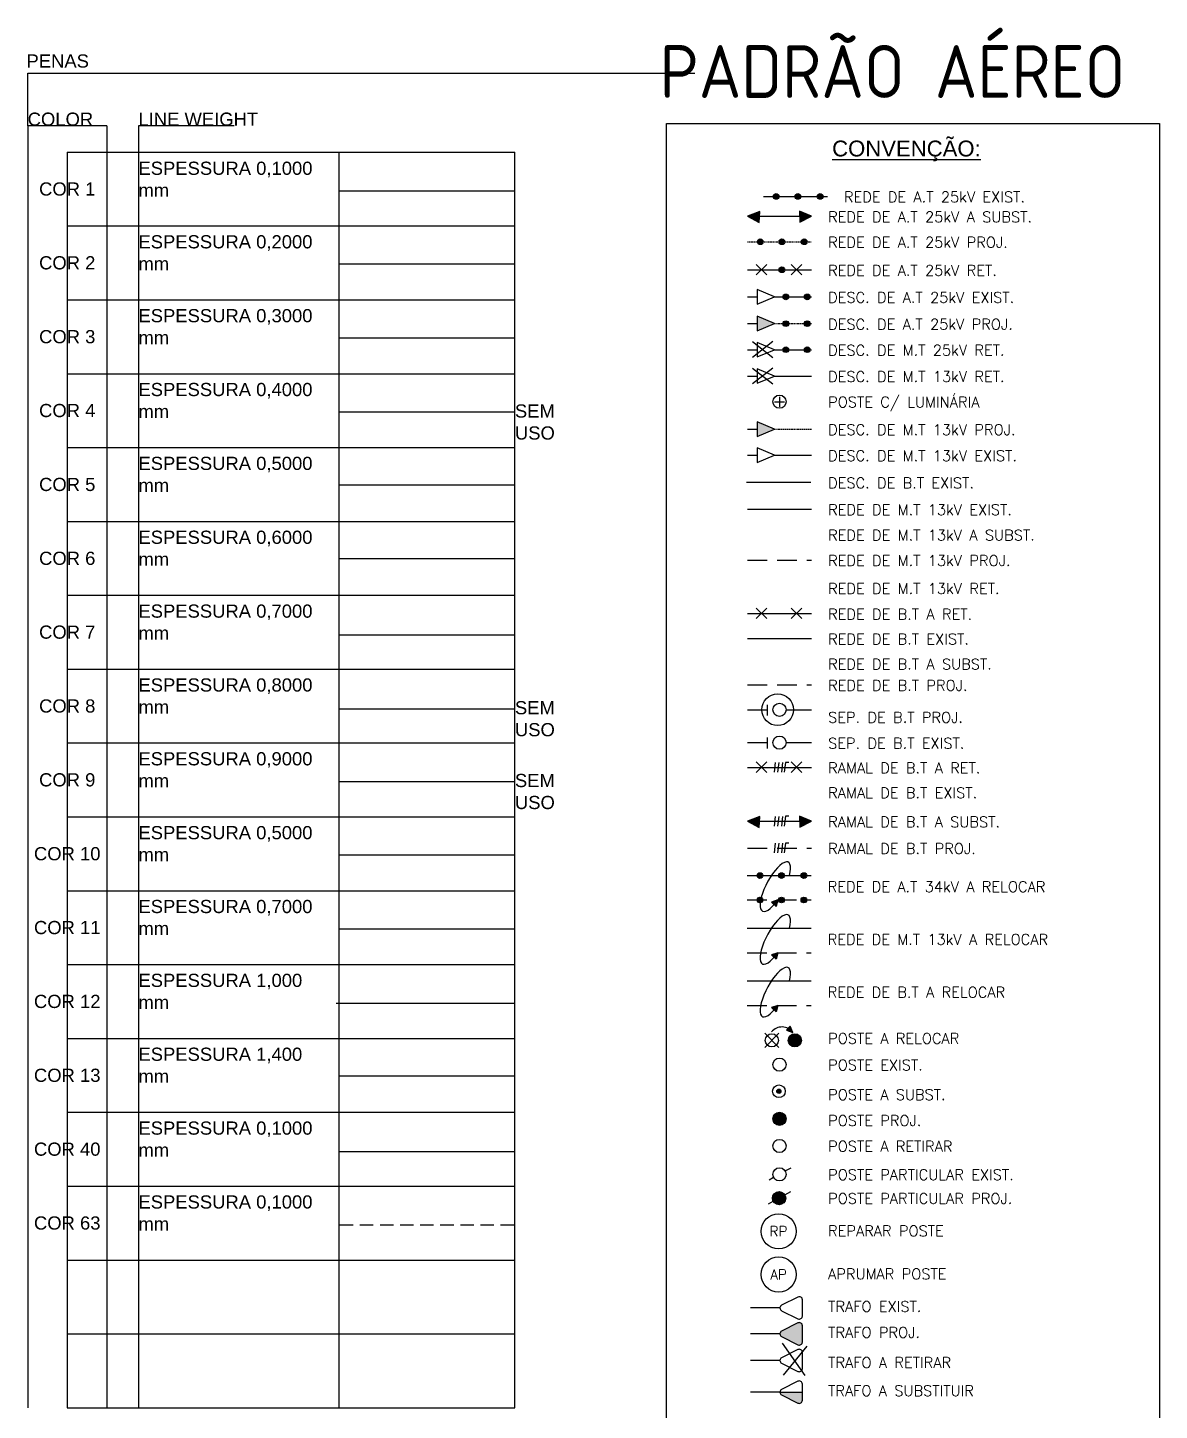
# Model space of a CAD drawing. Header units: millimetres. Extents: x 914 to 1954, y 1483 to 3495.
# Drawn here: x 1547.5 to 1762.1, y 1728.5 to 1990.6 of the extents above; entities that cross this region are included whole.
import ezdxf
from ezdxf.enums import TextEntityAlignment as Align

# ---------------------------------------------------------------- set-up
doc = ezdxf.new("R2010")
doc.units = ezdxf.units.MM
doc.linetypes.add('DASHED2', pattern=[0.375, 0.25, -0.125])
doc.linetypes.add('DASHEDX2', pattern=[38.1, 25.4, -12.7])
for name, color, linetype in [('APRUMAR_POSTE', 2, 'Continuous'), ('BT EXISTENTE', 6, 'Continuous'), ('CARIMBO', 5, 'Continuous'), ('chapa_separação_bt_aerea_existente', 201, 'Continuous'), ('chapa_separação_bt_aerea_projetada', 201, 'Continuous'), ('descida_at_34kv_exist', 2, 'Continuous'), ('descida_at_34kv_proj', 2, 'Continuous'), ('descida_at_34kv_ret', 2, 'Continuous'), ('descida_bt_existente', 7, 'Continuous'), ('descida_mt_13kv_exst', 2, 'Continuous'), ('descida_mt_13kv_proj', 2, 'Continuous'), ('descida_mt_13kv_ret', 2, 'Continuous'), ('EQUIP EXISTENTE', 3, 'Continuous'), ('EQUIP PROJETADO', 3, 'DASHEDX2'), ('HACHURA', 1, 'Continuous'), ('LOTE', 5, 'Continuous'), ('MARGEM A0', 5, 'Continuous'), ('MARGEM A1', 5, 'Continuous'), ('MARGEM A2', 5, 'Continuous'), ('MARGEM A4-A3', 5, 'Continuous'), ('POSTE A SUBSTITUIR', 2, 'Continuous'), ('poste_com_luminária', 2, 'Continuous'), ('poste_light_existente', 2, 'Continuous'), ('poste_light_projetado', 2, 'Continuous'), ('poste_light_relocar', 2, 'Continuous'), ('poste_light_retirar', 2, 'Continuous'), ('poste_particular_existente', 1, 'Continuous'), ('poste_particular_projetado', 1, 'Continuous'), ('ramal_bt_aereo_projetado', 3, 'Continuous'), ('ramal_bt_aereo_retirar', 3, 'Continuous'), ('ramal_bt_aereo_substituir', 3, 'Continuous'), ('rede_ m.t_ 13kv_aérea á substituir', 2, 'Continuous'), ('rede_at_34kv_aerea_existente', 2, 'Continuous'), ('rede_at_34kv_aerea_projetada', 2, 'Continuous'), ('rede_at_34kv_aerea_relocar', 2, 'Continuous'), ('rede_at_34kv_aerea_retirar', 2, 'Continuous'), ('rede_at_34kv_aerea_substituir', 2, 'Continuous'), ('rede_bt_aerea_existente', 201, 'Continuous'), ('rede_bt_aerea_projetada', 201, 'Continuous'), ('rede_bt_aerea_relocar', 201, 'Continuous'), ('rede_bt_aerea_retirar', 201, 'Continuous'), ('rede_bt_aerea_susbtituir', 201, 'Continuous'), ('rede_mt_aerea_13kv_exisnete', 2, 'Continuous'), ('rede_mt_aerea_13kv_projetada', 2, 'Continuous'), ('rede_mt_aereo_13kv_relocar', 2, 'Continuous'), ('rede_mt_subt._existente', 2, 'Continuous'), ('REPARAR_ POSTE', 2, 'Continuous'), ('TABELA', 7, 'Continuous'), ('TEXTOS_VARIAVEIS', 2, 'Continuous'), ('TOPOGRAFIA', 2, 'Continuous'), ('transformador_light_aereo_existente', 3, 'Continuous'), ('transformador_light_aereo_projetado', 3, 'Continuous'), ('transformador_light_aereo_retirar', 3, 'Continuous'), ('transformador_light_aereo_substituir', 3, 'Continuous'), ('TXT EQUIPAMENTO', 3, 'Continuous'), ('TXT TOPOGRAFIA', 2, 'Continuous'), ('VIEWPORT', 7, 'Continuous')]:
    doc.layers.add(name, color=color, linetype=linetype)
doc.styles.add('ROMANS', font='romans.shx', dxfattribs={"height": 0.45})
doc.styles.get("Standard").update_dxf_attribs({"font": 'arial.ttf'})
doc.styles.add('STANDART', font='isocp2.shx', dxfattribs={"height": 0.625})
doc.linetypes.add('TRACKS', pattern='A,0.15,[130,ltypeshp.shx,S=0.25,R=0,X=0,Y=0],0.15', length=0.3)

# ---------------------------------------------------------------- blocks, each defined once
blk = doc.blocks.new('POSTE LIGHT EXISTENTE')
at = {"layer": 'poste_light_existente'}
blk.add_circle((0, 0), 1.25, dxfattribs=at)
blk = doc.blocks.new('SETA_SUBST')
at = {"layer": 'rede_at_34kv_aerea_substituir', "linetype": 'Continuous'}
blk.add_hatch(color=256, dxfattribs=at).paths.add_polyline_path([(2.31, 0.9), (0, 0), (2.19, -1.16)])
for p, q in [((2.31, 0.9), (0, 0)), ((2.19, -1.16), (2.31, 0.9))]:
    blk.add_line(p, q, dxfattribs=at)
blk = doc.blocks.new('XX')
at = {"layer": 'rede_at_34kv_aerea_retirar'}
for p, q in [((-0.99, 0.99), (0.99, -0.99)), ((-0.99, -0.99), (0.99, 0.99))]:
    blk.add_line(p, q, dxfattribs=at)
blk = doc.blocks.new('RELOC')
at = {"layer": 'rede_at_34kv_aerea_relocar'}
blk.add_hatch(color=3, dxfattribs=at).paths.add_polyline_path([(-3.42, -5.03), (-2.49, -5.87), (-2.23, -4.64)])
at = {"layer": 'rede_at_34kv_aerea_relocar', "color": 3}
for p, q in [((-2.49, -5.87), (-3.42, -5.03)), ((-2.23, -4.64), (-2.49, -5.87))]:
    blk.add_line(p, q, dxfattribs=at)
blk.add_ellipse((-2.68, -2.11), major_axis=(2.46, 4.64), ratio=0.325813, start_param=5.349584, end_param=10.599515, dxfattribs=at)
blk = doc.blocks.new('RELOC_POSTE')
at = {"layer": 'poste_light_relocar', "linetype": 'Continuous'}
blk.add_hatch(color=256, dxfattribs=at).paths.add_polyline_path([(4.01, -0.12), (3.53, 1.07), (2.8, 0.3)])
at = {"layer": 'poste_light_relocar'}
blk.add_hatch(color=256, dxfattribs=at).paths.add_polyline_path([(3.53, 1.07), (2.8, 0.3), (4.01, -0.12)])
for p, q in [((3.53, 1.07), (2.8, 0.3)), ((2.8, 0.3), (4.01, -0.12)), ((4.01, -0.12), (3.53, 1.07))]:
    blk.add_line(p, q, dxfattribs=at)
blk.add_arc((1.96, -1.6), 2.53, 35.9967, 140.7085, dxfattribs=at)

msp = doc.modelspace()

# ---------------------------------------------------------------- hatches: boundary and pattern name
at = {"layer": 'descida_at_34kv_exist', "linetype": 'Continuous'}
for points in [[(1691.77, 1939.58, 1), (1690.7, 1939.58, 1)], [(1695.84, 1939.58, 1), (1694.76, 1939.58, 1)]]:
    msp.add_hatch(color=5, dxfattribs=at).paths.add_polyline_path(points)
at = {"layer": 'descida_at_34kv_proj', "linetype": 'Continuous'}
for color, points in [(256, [(1685.8, 1933.14), (1689.09, 1934.51), (1685.8, 1935.9)]), (5, [(1691.77, 1934.51, 1), (1690.7, 1934.51, 1)]), (5, [(1695.84, 1934.51, 1), (1694.76, 1934.51, 1)])]:
    msp.add_hatch(color=color, dxfattribs=at).paths.add_polyline_path(points)
at = {"layer": 'descida_at_34kv_ret', "linetype": 'Continuous'}
for points in [[(1691.77, 1929.58, 1), (1690.7, 1929.58, 1)], [(1695.84, 1929.58, 1), (1694.76, 1929.58, 1)]]:
    msp.add_hatch(color=5, dxfattribs=at).paths.add_polyline_path(points)
at = {"layer": 'descida_mt_13kv_proj', "linetype": 'Continuous'}
msp.add_hatch(color=256, dxfattribs=at).paths.add_polyline_path([(1685.8, 1913.14), (1689.09, 1914.51), (1685.8, 1915.9)])
at = {"layer": 'POSTE A SUBSTITUIR', "ltscale": 0.1}
h = msp.add_hatch(color=256, dxfattribs=at)
h.dxf.hatch_style = 1
h.paths.add_polyline_path([(1690.32, 1789.02, -1), (1689.52, 1789.02, -1)])
at = {"layer": 'poste_light_projetado'}
for points in [[(1694.21, 1798.67, 1), (1691.71, 1798.67, 1)], [(1688.8, 1783.8, 1), (1691.3, 1783.8, 1)]]:
    msp.add_hatch(color=256, dxfattribs=at).paths.add_polyline_path(points)
at = {"layer": 'poste_particular_projetado'}
for points in [[(1688.71, 1768.74, 1), (1691.21, 1768.74, 1)], [(1691.21, 1768.74, 1), (1688.71, 1768.74, 1)]]:
    msp.add_hatch(color=256, dxfattribs=at).paths.add_polyline_path(points)
at = {"layer": 'ramal_bt_aereo_substituir', "linetype": 'Continuous'}
for points in [[(1686.29, 1841.09), (1683.98, 1840.19), (1686.17, 1839.03)], [(1696.12, 1840.19), (1693.84, 1841.15), (1693.9, 1839.09)]]:
    msp.add_hatch(color=256, dxfattribs=at).paths.add_polyline_path(points)
at = {"layer": 'rede_at_34kv_aerea_existente'}
for points in [[(1689.95, 1958.63, 1), (1688.87, 1958.63, 1)], [(1694.04, 1958.63, 1), (1692.97, 1958.63, 1)], [(1698.28, 1958.63, 1), (1697.2, 1958.63, 1)]]:
    msp.add_hatch(color=5, dxfattribs=at).paths.add_polyline_path(points)
at = {"layer": 'rede_at_34kv_aerea_projetada'}
for points in [[(1686.94, 1950.04, 1), (1685.86, 1950.04, 1)], [(1691.04, 1950.04, 1), (1689.96, 1950.04, 1)], [(1695.27, 1950.04, 1), (1694.2, 1950.04, 1)]]:
    msp.add_hatch(color=5, dxfattribs=at).paths.add_polyline_path(points)
at = {"layer": 'rede_at_34kv_aerea_relocar'}
for points in [[(1686.87, 1829.91, 1), (1685.8, 1829.91, 1)], [(1690.97, 1829.91, 1), (1689.9, 1829.91, 1)], [(1695.2, 1829.91, 1), (1694.13, 1829.91, 1)], [(1686.87, 1825.27, 1), (1685.8, 1825.27, 1)], [(1690.97, 1825.27, 1), (1689.9, 1825.27, 1)], [(1695.2, 1825.27, 1), (1694.13, 1825.27, 1)]]:
    msp.add_hatch(color=5, dxfattribs=at).paths.add_polyline_path(points)
at = {"layer": 'rede_at_34kv_aerea_retirar'}
msp.add_hatch(color=5, dxfattribs=at).paths.add_polyline_path([(1691.04, 1944.72, 1), (1689.96, 1944.72, 1)])
at = {"layer": 'rede_at_34kv_aerea_substituir', "linetype": 'Continuous'}
msp.add_hatch(color=256, dxfattribs=at).paths.add_polyline_path([(1696.12, 1954.86), (1693.84, 1955.82), (1693.9, 1953.76)])
at = {"layer": 'rede_bt_aerea_relocar'}
msp.add_hatch(color=3, dxfattribs=at).paths.add_polyline_path([(1688.51, 1804.89), (1689.44, 1804.05), (1689.7, 1805.28)])
at = {"layer": 'rede_mt_aereo_13kv_relocar'}
msp.add_hatch(color=3, dxfattribs=at).paths.add_polyline_path([(1688.51, 1814.88), (1689.44, 1814.04), (1689.7, 1815.27)])
at = {"layer": 'transformador_light_aereo_projetado'}
msp.add_hatch(color=256, dxfattribs=at).paths.add_polyline_path([(1693.54, 1740.97, 0.557385), (1694.38, 1741.49), (1694.38, 1744.58, 0.557385), (1693.54, 1745.1), (1690.45, 1743.55, 0.618352), (1690.45, 1742.52)])
at = {"layer": 'transformador_light_aereo_substituir'}
msp.add_hatch(color=256, dxfattribs=at).paths.add_polyline_path([(1690.12, 1731.98, 0.284204), (1690.44, 1731.46), (1693.53, 1729.92, 0.557385), (1694.37, 1730.44), (1694.37, 1731.98)])

# ---------------------------------------------------------------- linework, layer by layer
at = {"color": 4, "ltscale": 0.1}
msp.add_line((1606.59, 1917.78), (1639.88, 1917.78), dxfattribs=at)
at = {"color": 8, "ltscale": 0.1}
msp.add_line((1606.62, 1861.53), (1639.88, 1861.53), dxfattribs=at)
at = {"color": 9, "ltscale": 0.1}
msp.add_line((1606.63, 1847.73), (1639.88, 1847.73), dxfattribs=at)
at = {"layer": 'APRUMAR_POSTE', "color": 1}
msp.add_circle((1689.88, 1754.29), 3.33, dxfattribs=at)
at = {"layer": 'BT EXISTENTE', "ltscale": 0.1}
msp.add_line((1606.6, 1889.97), (1639.88, 1889.97), dxfattribs=at)
at = {"layer": 'CARIMBO', "ltscale": 0.1}
msp.add_line((1606.59, 1903.98), (1639.88, 1903.98), dxfattribs=at)
at = {"layer": 'chapa_separação_bt_aerea_existente', "color": 201}
for p, q in [((1687.69, 1856.06), (1687.69, 1853.98)), ((1683.98, 1855.1), (1687.69, 1855.1)), ((1691.3, 1855.1), (1696.12, 1855.1))]:
    msp.add_line(p, q, dxfattribs=at)
at = {"layer": 'chapa_separação_bt_aerea_projetada', "color": 201}
for p, q in [((1683.98, 1861.33), (1687.69, 1861.33)), ((1687.69, 1862.29), (1687.69, 1860.21)), ((1691.3, 1861.33), (1696.12, 1861.33))]:
    msp.add_line(p, q, dxfattribs=at)
msp.add_circle((1689.7, 1861.33), 3, dxfattribs=at)
at = {"layer": 'descida_at_34kv_exist'}
msp.add_line((1683.98, 1939.58), (1685.8, 1939.58), dxfattribs=at)
at = {"layer": 'descida_at_34kv_exist', "linetype": 'Continuous'}
for p, q in [((1689.09, 1939.58), (1685.8, 1940.97)), ((1685.8, 1940.97), (1685.8, 1938.22)), ((1685.8, 1938.22), (1689.09, 1939.58))]:
    msp.add_line(p, q, dxfattribs=at)
at = {"layer": 'descida_at_34kv_exist', "linetype": 'TRACKS', "ltscale": 5}
msp.add_line((1689.09, 1939.58), (1696.12, 1939.58), dxfattribs=at)
at = {"layer": 'descida_at_34kv_exist', "color": 5, "linetype": 'Continuous'}
for centre in [(1691.23, 1939.58), (1695.3, 1939.58)]:
    msp.add_circle(centre, 0.537, dxfattribs=at)
at = {"layer": 'descida_at_34kv_proj'}
msp.add_line((1683.98, 1934.51), (1685.8, 1934.51), dxfattribs=at)
at = {"layer": 'descida_at_34kv_proj', "linetype": 'Continuous'}
for p, q in [((1685.8, 1935.9), (1685.8, 1933.14)), ((1689.09, 1934.51), (1685.8, 1935.9)), ((1685.8, 1933.14), (1689.09, 1934.51))]:
    msp.add_line(p, q, dxfattribs=at)
at = {"layer": 'descida_at_34kv_proj', "linetype": 'DASHED2', "ltscale": 0.5}
msp.add_line((1689.09, 1934.51), (1696.12, 1934.51), dxfattribs=at)
at = {"layer": 'descida_at_34kv_proj', "color": 5, "linetype": 'Continuous'}
for centre in [(1691.23, 1934.51), (1695.3, 1934.51)]:
    msp.add_circle(centre, 0.537, dxfattribs=at)
at = {"layer": 'descida_at_34kv_ret'}
msp.add_line((1683.98, 1929.58), (1685.8, 1929.58), dxfattribs=at)
at = {"layer": 'descida_at_34kv_ret', "color": 2}
for p, q in [((1684.95, 1931.1), (1688.8, 1928.09)), ((1688.8, 1931.1), (1684.95, 1928.09))]:
    msp.add_line(p, q, dxfattribs=at)
at = {"layer": 'descida_at_34kv_ret', "linetype": 'Continuous'}
for p, q in [((1689.09, 1929.58), (1685.8, 1930.97)), ((1685.8, 1930.97), (1685.8, 1928.22)), ((1685.8, 1928.22), (1689.09, 1929.58))]:
    msp.add_line(p, q, dxfattribs=at)
at = {"layer": 'descida_at_34kv_ret', "linetype": 'TRACKS', "ltscale": 5}
msp.add_line((1689.09, 1929.58), (1696.12, 1929.58), dxfattribs=at)
at = {"layer": 'descida_at_34kv_ret', "color": 5, "linetype": 'Continuous'}
for centre in [(1691.23, 1929.58), (1695.3, 1929.58)]:
    msp.add_circle(centre, 0.537, dxfattribs=at)
at = {"layer": 'descida_bt_existente', "linetype": 'TRACKS', "ltscale": 5}
msp.add_line((1683.79, 1904.45), (1696.01, 1904.45), dxfattribs=at)
at = {"layer": 'descida_mt_13kv_exst', "linetype": 'Continuous'}
for p, q in [((1689.09, 1909.58), (1685.8, 1910.97)), ((1685.8, 1910.97), (1685.8, 1908.22)), ((1685.8, 1908.22), (1689.09, 1909.58))]:
    msp.add_line(p, q, dxfattribs=at)
at = {"layer": 'descida_mt_13kv_exst'}
msp.add_line((1683.98, 1909.58), (1685.8, 1909.58), dxfattribs=at)
at = {"layer": 'descida_mt_13kv_exst', "linetype": 'TRACKS', "ltscale": 5}
msp.add_line((1689.09, 1909.58), (1696.12, 1909.58), dxfattribs=at)
at = {"layer": 'descida_mt_13kv_proj', "linetype": 'Continuous'}
for p, q in [((1689.09, 1914.51), (1685.8, 1915.9)), ((1685.8, 1915.9), (1685.8, 1913.14)), ((1685.8, 1913.14), (1689.09, 1914.51))]:
    msp.add_line(p, q, dxfattribs=at)
at = {"layer": 'descida_mt_13kv_proj'}
msp.add_line((1683.98, 1914.51), (1685.8, 1914.51), dxfattribs=at)
at = {"layer": 'descida_mt_13kv_proj', "linetype": 'DASHED2', "ltscale": 0.5}
msp.add_line((1689.09, 1914.51), (1696.12, 1914.51), dxfattribs=at)
at = {"layer": 'descida_mt_13kv_ret'}
msp.add_line((1683.98, 1924.58), (1685.8, 1924.58), dxfattribs=at)
at = {"layer": 'descida_mt_13kv_ret', "color": 2}
for p, q in [((1688.8, 1926.1), (1684.95, 1923.09)), ((1684.95, 1926.1), (1688.8, 1923.09))]:
    msp.add_line(p, q, dxfattribs=at)
at = {"layer": 'descida_mt_13kv_ret', "linetype": 'Continuous'}
for p, q in [((1685.8, 1925.97), (1685.8, 1923.22)), ((1689.09, 1924.58), (1685.8, 1925.97)), ((1685.8, 1923.22), (1689.09, 1924.58))]:
    msp.add_line(p, q, dxfattribs=at)
at = {"layer": 'descida_mt_13kv_ret', "linetype": 'TRACKS', "ltscale": 6}
msp.add_line((1689.09, 1924.58), (1696.12, 1924.58), dxfattribs=at)
at = {"layer": 'EQUIP EXISTENTE', "ltscale": 0.1}
msp.add_line((1606.67, 1777.63), (1639.88, 1777.63), dxfattribs=at)
at = {"layer": 'EQUIP PROJETADO', "ltscale": 0.1}
msp.add_line((1606.68, 1763.7), (1639.88, 1763.7), dxfattribs=at)
at = {"layer": 'HACHURA', "ltscale": 0.1}
msp.add_line((1606.56, 1959.67), (1639.88, 1959.67), dxfattribs=at)
at = {"layer": 'MARGEM A0', "ltscale": 0.1}
msp.add_line((1606.67, 1791.94), (1639.88, 1791.94), dxfattribs=at)
at = {"layer": 'MARGEM A1', "ltscale": 0.1}
msp.add_line((1605.98, 1805.73), (1639.88, 1805.73), dxfattribs=at)
at = {"layer": 'MARGEM A2', "ltscale": 0.1}
msp.add_line((1606.65, 1819.82), (1639.88, 1819.82), dxfattribs=at)
at = {"layer": 'MARGEM A4-A3', "ltscale": 0.1}
msp.add_line((1606.64, 1833.86), (1639.88, 1833.86), dxfattribs=at)
at = {"layer": 'POSTE A SUBSTITUIR'}
msp.add_circle((1689.92, 1789.02), 1.2, dxfattribs=at)
at = {"layer": 'POSTE A SUBSTITUIR', "ltscale": 0.1}
msp.add_circle((1689.92, 1789.02), 0.4, dxfattribs=at)
at = {"layer": 'poste_com_luminária', "color": 1}
for points in [[(1689.1, 1919.72), (1691.01, 1919.72)], [(1690.05, 1920.67), (1690.05, 1918.76)]]:
    msp.add_lwpolyline(points, dxfattribs=at)
at = {"layer": 'poste_light_existente'}
for centre in [(1690.05, 1861.33), (1690.05, 1855.1), (1688.58, 1798.67), (1692.96, 1798.67), (1690.05, 1794.07)]:
    msp.add_circle(centre, 1.25, dxfattribs=at)
at = {"layer": 'poste_light_projetado'}
msp.add_circle((1690.05, 1783.8), 1.25, dxfattribs=at)
at = {"layer": 'poste_light_relocar'}
for p, q in [((1687.23, 1797.32), (1689.93, 1800.02)), ((1687.23, 1800.02), (1689.93, 1797.32))]:
    msp.add_line(p, q, dxfattribs=at)
at = {"layer": 'poste_light_retirar'}
msp.add_circle((1690.05, 1778.65), 1.25, dxfattribs=at)
at = {"layer": 'poste_particular_existente'}
for p, q in [((1691.12, 1773.91), (1692.25, 1774.53)), ((1688.06, 1772.23), (1688.93, 1772.71))]:
    msp.add_line(p, q, dxfattribs=at)
msp.add_circle((1690.05, 1773.27), 1.25, dxfattribs=at)
at = {"layer": 'poste_particular_projetado'}
for p, q in [((1691.03, 1769.38), (1692.16, 1770)), ((1687.97, 1767.7), (1688.84, 1768.18))]:
    msp.add_line(p, q, dxfattribs=at)
msp.add_circle((1689.96, 1768.74), 1.25, dxfattribs=at)
at = {"layer": 'ramal_bt_aereo_projetado', "linetype": 'DASHED2', "ltscale": 15}
msp.add_line((1683.98, 1835.12), (1696.12, 1835.12), dxfattribs=at)
at = {"layer": 'ramal_bt_aereo_projetado'}
for p, q in [((1689.24, 1836.05), (1689.02, 1834.2)), ((1689.9, 1836.05), (1689.68, 1834.2)), ((1690.61, 1836.05), (1690.39, 1834.2)), ((1691.18, 1836.06), (1690.95, 1834.2)), ((1691.82, 1836.06), (1691.18, 1836.06))]:
    msp.add_line(p, q, dxfattribs=at)
at = {"layer": 'ramal_bt_aereo_retirar'}
for p, q in [((1683.98, 1850.4), (1696.12, 1850.4)), ((1685.63, 1851.43), (1687.61, 1849.45)), ((1685.63, 1849.45), (1687.61, 1851.43)), ((1689.24, 1851.33), (1689.02, 1849.48)), ((1689.9, 1851.33), (1689.68, 1849.48)), ((1690.61, 1851.33), (1690.39, 1849.48)), ((1691.18, 1851.34), (1690.95, 1849.48)), ((1691.82, 1851.34), (1691.18, 1851.34)), ((1692.27, 1851.43), (1694.25, 1849.45)), ((1692.27, 1849.45), (1694.25, 1851.43))]:
    msp.add_line(p, q, dxfattribs=at)
at = {"layer": 'ramal_bt_aereo_substituir', "linetype": 'Continuous'}
for p, q in [((1686.29, 1841.09), (1683.98, 1840.19)), ((1683.98, 1840.19), (1686.17, 1839.03)), ((1686.17, 1839.03), (1686.29, 1841.09)), ((1696.12, 1840.19), (1693.84, 1841.15)), ((1693.84, 1841.15), (1693.9, 1839.09)), ((1693.9, 1839.09), (1696.12, 1840.19))]:
    msp.add_line(p, q, dxfattribs=at)
at = {"layer": 'ramal_bt_aereo_substituir'}
for p, q in [((1683.98, 1840.19), (1696.12, 1840.19)), ((1689.24, 1841.12), (1689.02, 1839.27)), ((1689.9, 1841.12), (1689.68, 1839.27)), ((1690.61, 1841.12), (1690.39, 1839.27)), ((1691.18, 1841.13), (1690.95, 1839.27)), ((1691.82, 1841.13), (1691.18, 1841.13))]:
    msp.add_line(p, q, dxfattribs=at)
at = {"layer": 'rede_at_34kv_aerea_existente'}
msp.add_line((1686.99, 1958.63), (1699.12, 1958.63), dxfattribs=at)
at = {"layer": 'rede_at_34kv_aerea_existente', "color": 5}
for centre in [(1689.41, 1958.63), (1693.51, 1958.63), (1697.74, 1958.63)]:
    msp.add_circle(centre, 0.537, dxfattribs=at)
at = {"layer": 'rede_at_34kv_aerea_projetada', "linetype": 'DASHED2', "ltscale": 0.5}
msp.add_line((1683.98, 1950.04), (1696.12, 1950.04), dxfattribs=at)
at = {"layer": 'rede_at_34kv_aerea_projetada', "color": 5}
for centre in [(1686.4, 1950.04), (1690.5, 1950.04), (1694.73, 1950.04)]:
    msp.add_circle(centre, 0.537, dxfattribs=at)
at = {"layer": 'rede_at_34kv_aerea_relocar'}
msp.add_line((1683.92, 1829.91), (1696.05, 1829.91), dxfattribs=at)
at = {"layer": 'rede_at_34kv_aerea_relocar', "linetype": 'DASHED2', "ltscale": 15}
msp.add_line((1683.92, 1825.27), (1696.05, 1825.27), dxfattribs=at)
at = {"layer": 'rede_at_34kv_aerea_relocar', "color": 3}
msp.add_line((1689.7, 1825.27), (1688.51, 1824.88), dxfattribs=at)
at = {"layer": 'rede_at_34kv_aerea_relocar', "color": 5}
for centre in [(1686.34, 1829.91), (1690.43, 1829.91), (1694.67, 1829.91), (1686.34, 1825.27), (1690.43, 1825.27), (1694.67, 1825.27)]:
    msp.add_circle(centre, 0.537, dxfattribs=at)
at = {"layer": 'rede_at_34kv_aerea_retirar'}
for p, q in [((1683.98, 1944.72), (1696.12, 1944.72)), ((1692.27, 1945.75), (1694.25, 1943.77)), ((1692.27, 1943.77), (1694.25, 1945.75))]:
    msp.add_line(p, q, dxfattribs=at)
at = {"layer": 'rede_at_34kv_aerea_retirar', "color": 5}
msp.add_circle((1690.5, 1944.72), 0.537, dxfattribs=at)
at = {"layer": 'rede_at_34kv_aerea_substituir', "linetype": 'Continuous'}
for p, q in [((1693.84, 1955.82), (1693.9, 1953.76)), ((1696.12, 1954.86), (1693.84, 1955.82)), ((1683.98, 1954.86), (1686.17, 1953.7)), ((1693.9, 1953.76), (1696.12, 1954.86))]:
    msp.add_line(p, q, dxfattribs=at)
at = {"layer": 'rede_at_34kv_aerea_substituir'}
msp.add_line((1683.98, 1954.86), (1696.12, 1954.86), dxfattribs=at)
at = {"layer": 'rede_bt_aerea_existente'}
msp.add_line((1683.98, 1874.84), (1696.12, 1874.84), dxfattribs=at)
at = {"layer": 'rede_bt_aerea_projetada', "linetype": 'DASHED2', "ltscale": 15}
msp.add_line((1683.98, 1866.04), (1696.12, 1866.04), dxfattribs=at)
at = {"layer": 'rede_bt_aerea_relocar'}
msp.add_line((1683.92, 1809.92), (1696.05, 1809.92), dxfattribs=at)
at = {"layer": 'rede_bt_aerea_relocar', "linetype": 'DASHED2', "ltscale": 15}
msp.add_line((1683.92, 1805.28), (1696.05, 1805.28), dxfattribs=at)
at = {"layer": 'rede_bt_aerea_relocar', "color": 3}
for p, q in [((1689.7, 1805.28), (1688.51, 1804.89)), ((1689.44, 1804.05), (1688.51, 1804.89)), ((1689.7, 1805.28), (1689.44, 1804.05))]:
    msp.add_line(p, q, dxfattribs=at)
msp.add_ellipse((1689.25, 1807.81), major_axis=(2.46, 4.64), ratio=0.325813, start_param=5.349584, end_param=10.599515, dxfattribs=at)
at = {"layer": 'rede_bt_aerea_retirar'}
for p, q in [((1683.98, 1879.55), (1696.12, 1879.55)), ((1685.63, 1880.58), (1687.61, 1878.6)), ((1685.63, 1878.6), (1687.61, 1880.58)), ((1692.27, 1880.58), (1694.25, 1878.6)), ((1692.27, 1878.6), (1694.25, 1880.58))]:
    msp.add_line(p, q, dxfattribs=at)
at = {"layer": 'rede_mt_aerea_13kv_exisnete'}
msp.add_line((1683.98, 1899.35), (1696.12, 1899.35), dxfattribs=at)
at = {"layer": 'rede_mt_aerea_13kv_projetada', "linetype": 'DASHED2', "ltscale": 15}
msp.add_line((1683.98, 1889.71), (1696.12, 1889.71), dxfattribs=at)
at = {"layer": 'rede_mt_aereo_13kv_relocar'}
msp.add_line((1683.92, 1819.91), (1696.05, 1819.91), dxfattribs=at)
at = {"layer": 'rede_mt_aereo_13kv_relocar', "linetype": 'DASHED2', "ltscale": 15}
msp.add_line((1683.92, 1815.27), (1696.05, 1815.27), dxfattribs=at)
at = {"layer": 'rede_mt_aereo_13kv_relocar', "color": 3}
for p, q in [((1689.7, 1815.27), (1688.51, 1814.88)), ((1689.44, 1814.04), (1688.51, 1814.88)), ((1689.7, 1815.27), (1689.44, 1814.04))]:
    msp.add_line(p, q, dxfattribs=at)
msp.add_ellipse((1689.25, 1817.8), major_axis=(2.46, 4.64), ratio=0.325813, start_param=5.349584, end_param=10.599515, dxfattribs=at)
at = {"layer": 'rede_mt_subt._existente', "color": 5}
for p, q in [((1668.6, 1972.45), (1762.06, 1972.45)), ((1668.6, 1482.94), (1668.6, 1972.45)), ((1762.06, 1972.45), (1762.06, 1482.94))]:
    msp.add_line(p, q, dxfattribs=at)
at = {"layer": 'REPARAR_ POSTE', "color": 1}
msp.add_circle((1689.88, 1762.46), 3.33, dxfattribs=at)
at = {"layer": 'TABELA', "ltscale": 0.1}
for p, q in [((1547.5, 1972.02), (1547.5, 1981.96)), ((1580.84, 1981.96), (1674.02, 1982.02)), ((1547.5, 1972.02), (1547.5, 1729.03)), ((1562.5, 1972.02), (1547.5, 1972.02)), ((1562.5, 1972.02), (1562.5, 1953.03)), ((1586.68, 1972.02), (1568.5, 1972.02)), ((1568.5, 1972.02), (1568.5, 1967.02)), ((1555, 1967.02), (1639.88, 1967.02)), ((1555, 1967.02), (1555, 1953.03)), ((1568.5, 1966.96), (1568.5, 1953.03)), ((1606.56, 1729.03), (1606.56, 1967.02)), ((1639.88, 1729.03), (1639.88, 1967.02)), ((1555, 1953.03), (1639.88, 1953.03)), ((1555, 1953.03), (1555, 1939.03)), ((1562.5, 1953.03), (1562.5, 1939.03)), ((1568.5, 1953.03), (1568.5, 1939.03)), ((1555, 1939.03), (1639.88, 1939.03)), ((1555, 1939.03), (1555, 1925.03)), ((1562.5, 1939.03), (1562.5, 1925.03)), ((1568.5, 1939.03), (1568.5, 1925.03)), ((1555, 1925.03), (1639.88, 1925.03)), ((1555, 1925.03), (1555, 1911.03)), ((1562.5, 1925.03), (1562.5, 1911.03)), ((1568.5, 1925.03), (1568.5, 1911.03)), ((1555, 1911.03), (1639.88, 1911.03)), ((1555, 1911.03), (1555, 1897.02)), ((1562.5, 1911.03), (1562.5, 1897.02)), ((1568.5, 1911.03), (1568.5, 1897.02)), ((1555, 1897.02), (1639.88, 1897.02)), ((1555, 1897.02), (1555, 1883.03)), ((1562.5, 1897.02), (1562.5, 1883.03)), ((1568.5, 1897.02), (1568.5, 1883.03)), ((1555, 1883.03), (1639.88, 1883.03)), ((1555, 1883.03), (1555, 1869.03)), ((1562.5, 1883.03), (1562.5, 1869.03)), ((1568.5, 1883.03), (1568.5, 1869.03)), ((1555, 1869.03), (1639.88, 1869.03)), ((1555, 1869.03), (1555, 1855.03)), ((1562.5, 1869.03), (1562.5, 1855.03)), ((1568.5, 1869.03), (1568.5, 1855.03)), ((1555, 1855.03), (1639.88, 1855.03)), ((1555, 1855.03), (1555, 1841.03)), ((1562.5, 1855.03), (1562.5, 1841.03)), ((1568.5, 1855.03), (1568.5, 1841.03)), ((1555, 1841.03), (1639.88, 1841.03)), ((1555, 1841.03), (1639.88, 1841.03)), ((1555, 1841.03), (1555, 1827.03)), ((1562.5, 1841.03), (1562.5, 1827.03)), ((1568.5, 1841.03), (1568.5, 1827.03)), ((1555, 1827.03), (1639.88, 1827.03)), ((1555, 1827.03), (1555, 1813.03)), ((1562.5, 1827.03), (1562.5, 1813.03)), ((1568.5, 1827.03), (1568.5, 1813.03)), ((1555, 1813.03), (1639.88, 1813.03)), ((1555, 1813.03), (1555, 1799.03)), ((1562.5, 1813.03), (1562.5, 1799.03)), ((1568.5, 1813.03), (1568.5, 1799.03)), ((1555, 1799.03), (1639.88, 1799.03)), ((1555, 1799.03), (1555, 1785.03)), ((1562.5, 1799.03), (1562.5, 1785.03)), ((1568.5, 1799.03), (1568.5, 1785.03)), ((1555, 1785.03), (1639.88, 1785.03)), ((1555, 1785.03), (1555, 1771.03)), ((1562.5, 1785.03), (1562.5, 1771.03)), ((1568.5, 1785.03), (1568.5, 1771.03)), ((1555, 1771.03), (1639.88, 1771.03)), ((1555, 1771.03), (1555, 1757.03)), ((1562.5, 1771.03), (1562.5, 1757.03)), ((1568.5, 1771.03), (1568.5, 1757.03)), ((1555, 1757.03), (1639.88, 1757.03)), ((1555, 1757.03), (1555, 1743.03)), ((1562.5, 1757.03), (1562.5, 1743.03)), ((1568.5, 1757.03), (1568.5, 1743.03)), ((1555, 1743.03), (1639.88, 1743.03)), ((1555, 1743.03), (1555, 1729.03)), ((1562.5, 1743.03), (1562.5, 1729.03)), ((1568.5, 1743.03), (1568.5, 1729.03)), ((1555, 1729.03), (1639.88, 1729.03))]:
    msp.add_line(p, q, dxfattribs=at)
at = {"layer": 'transformador_light_aereo_existente'}
for p, q in [((1693.54, 1750.01), (1690.45, 1748.47)), ((1694.38, 1746.41), (1694.38, 1749.5)), ((1690.13, 1747.95), (1684.57, 1747.95)), ((1690.45, 1747.43), (1693.54, 1745.89))]:
    msp.add_line(p, q, dxfattribs=at)
for centre, start, end in [((1690.71, 1747.95), 116.5386, 243.4614), ((1693.8, 1749.5), 0, 116.5386), ((1693.8, 1746.41), 243.4614, 0)]:
    msp.add_arc(centre, 0.58, start, end, dxfattribs=at)
at = {"layer": 'transformador_light_aereo_projetado'}
for p, q in [((1690.13, 1743.03), (1684.57, 1743.03)), ((1693.54, 1745.1), (1690.45, 1743.55)), ((1694.38, 1741.49), (1694.38, 1744.58)), ((1690.45, 1742.52), (1693.54, 1740.97))]:
    msp.add_line(p, q, dxfattribs=at)
for centre, start, end in [((1690.71, 1743.03), 116.5386, 243.4614), ((1693.8, 1744.58), 0, 116.5386), ((1693.8, 1741.49), 243.4614, 0)]:
    msp.add_arc(centre, 0.58, start, end, dxfattribs=at)
at = {"layer": 'transformador_light_aereo_retirar', "color": 2}
for p, q in [((1690.52, 1741.24), (1694.85, 1735.13)), ((1695.24, 1740.68), (1690.72, 1735.18))]:
    msp.add_line(p, q, dxfattribs=at)
at = {"layer": 'transformador_light_aereo_retirar'}
for p, q in [((1690.13, 1737.99), (1684.57, 1737.99)), ((1693.54, 1740.05), (1690.45, 1738.51)), ((1694.38, 1736.44), (1694.38, 1739.53)), ((1690.45, 1737.47), (1693.54, 1735.93))]:
    msp.add_line(p, q, dxfattribs=at)
for centre, start, end in [((1690.71, 1737.99), 116.5386, 243.4614), ((1693.8, 1739.53), 0, 116.5386), ((1693.8, 1736.44), 243.4614, 0)]:
    msp.add_arc(centre, 0.58, start, end, dxfattribs=at)
at = {"layer": 'transformador_light_aereo_substituir'}
for p, q in [((1693.53, 1734.04), (1690.44, 1732.5)), ((1694.37, 1730.44), (1694.37, 1733.53)), ((1690.12, 1731.98), (1684.56, 1731.98)), ((1690.44, 1731.46), (1693.53, 1729.92))]:
    msp.add_line(p, q, dxfattribs=at)
msp.add_lwpolyline([(1690.12, 1731.98), (1694.37, 1731.98)], dxfattribs=at)
for centre, start, end in [((1690.7, 1731.98), 116.5386, 243.4614), ((1693.79, 1733.53), 0, 116.5386), ((1693.79, 1730.44), 243.4614, 0)]:
    msp.add_arc(centre, 0.58, start, end, dxfattribs=at)
at = {"layer": 'TXT EQUIPAMENTO'}
msp.add_line((1547.5, 1981.96), (1580.84, 1981.96), dxfattribs=at)
at = {"layer": 'TXT EQUIPAMENTO', "ltscale": 0.1}
msp.add_line((1606.58, 1931.83), (1639.88, 1931.83), dxfattribs=at)
at = {"layer": 'TXT TOPOGRAFIA', "ltscale": 0.1}
msp.add_line((1606.57, 1945.88), (1639.88, 1945.88), dxfattribs=at)
at = {"layer": 'VIEWPORT', "ltscale": 0.1}
msp.add_line((1606.61, 1875.54), (1639.88, 1875.54), dxfattribs=at)

# ---------------------------------------------------------------- block references
for name, p in [('SETA_SUBST', (1683.98, 1954.86)), ('XX', (1686.62, 1944.76)), ('RELOC', (1691.93, 1829.91)), ('RELOC_POSTE', (1688.54, 1800.27))]:
    msp.add_blockref(name, p)
at = {"layer": 'poste_com_luminária'}
msp.add_blockref('POSTE LIGHT EXISTENTE', (1690.05, 1919.72), dxfattribs=at)

# ---------------------------------------------------------------- texts
at = {"layer": 'APRUMAR_POSTE', "color": 5, "style": 'ROMANS'}
msp.add_text('AP', height=1.882, dxfattribs=at).set_placement((1689.86, 1754.3), align=Align.MIDDLE)
at = {"layer": 'APRUMAR_POSTE', "color": 2, "style": 'ROMANS'}
msp.add_text('APRUMAR POSTE', height=2.0226, dxfattribs=at).set_placement((1699.25, 1753.37))
at = {"layer": 'LOTE', "color": 6, "style": 'STANDART'}
msp.add_text('PADRÃO AÉREO', height=10, dxfattribs=at).set_placement((1667.33, 1977.31))
at = {"layer": 'rede_ m.t_ 13kv_aérea á substituir', "color": 2, "style": 'ROMANS'}
msp.add_text('REDE DE M.T 13kV A SUBST.', height=2.0226, dxfattribs=at).set_placement((1699.26, 1893.41))
at = {"layer": 'rede_bt_aerea_susbtituir', "color": 2, "style": 'ROMANS'}
msp.add_text('REDE DE B.T A SUBST.', height=2.0226, dxfattribs=at).set_placement((1699.26, 1868.96))
at = {"layer": 'REPARAR_ POSTE', "color": 5, "style": 'ROMANS'}
msp.add_text('RP', height=1.882, dxfattribs=at).set_placement((1689.86, 1762.48), align=Align.MIDDLE)
at = {"layer": 'REPARAR_ POSTE', "color": 2, "style": 'ROMANS'}
msp.add_text('REPARAR POSTE', height=2.0226, dxfattribs=at).set_placement((1699.25, 1761.54))
at = {"layer": 'TEXTOS_VARIAVEIS', "color": 2, "style": 'ROMANS'}
for s, p in [('REDE DE A.T 25kV EXIST.', (1702.26, 1957.51)), ('REDE DE A.T 25kV A SUBST.', (1699.26, 1953.74)), ('REDE DE A.T 25kV PROJ.', (1699.26, 1948.92)), ('REDE DE A.T 25kV RET.', (1699.26, 1943.6)), ('DESC. DE A.T 25kV EXIST.', (1699.26, 1938.46)), ('DESC. DE A.T 25kV PROJ.', (1699.26, 1933.39)), ('DESC. DE M.T 25kV RET.', (1699.26, 1928.46)), ('DESC. DE M.T 13kV RET.', (1699.26, 1923.46)), ('POSTE C/ LUMINÁRIA', (1699.26, 1918.63)), ('DESC. DE M.T 13kV PROJ.', (1699.26, 1913.39)), ('DESC. DE M.T 13kV EXIST.', (1699.26, 1908.46)), ('DESC. DE B.T EXIST.', (1699.26, 1903.3)), ('REDE DE M.T 13kV EXIST.', (1699.26, 1898.23)), ('REDE DE M.T 13kV PROJ.', (1699.26, 1888.58)), ('REDE DE M.T 13kV RET.', (1699.26, 1883.27)), ('REDE DE B.T A RET.', (1699.26, 1878.43)), ('REDE DE B.T EXIST.', (1699.26, 1873.72)), ('REDE DE B.T PROJ.', (1699.26, 1864.92)), ('SEP. DE B.T PROJ.', (1699.26, 1858.88)), ('SEP. DE B.T EXIST.', (1699.26, 1853.98)), ('RAMAL DE B.T A RET.', (1699.26, 1849.28)), ('RAMAL DE B.T EXIST.', (1699.26, 1844.57)), ('RAMAL DE B.T A SUBST.', (1699.26, 1839.07)), ('RAMAL DE B.T PROJ.', (1699.26, 1834)), ('REDE DE A.T 34kV A RELOCAR', (1699.19, 1826.78)), ('REDE DE M.T 13kV A RELOCAR', (1699.19, 1816.78)), ('REDE DE B.T A RELOCAR', (1699.19, 1806.78)), ('POSTE A RELOCAR', (1699.26, 1798.01)), ('POSTE EXIST.', (1699.26, 1792.98)), ('POSTE A SUBST.', (1699.26, 1787.36)), ('POSTE PROJ.', (1699.26, 1782.46)), ('POSTE A RETIRAR', (1699.26, 1777.57)), ('POSTE PARTICULAR EXIST.', (1699.26, 1772.18)), ('POSTE PARTICULAR PROJ.', (1699.26, 1767.68)), ('TRAFO EXIST.', (1699.26, 1747.21)), ('TRAFO A RETIRAR', (1699.26, 1736.58)), ('TRAFO A SUBSTITUIR', (1699.24, 1731.23))]:
    msp.add_text(s, height=2.0226, dxfattribs=at).set_placement(p)
at = {"layer": 'TOPOGRAFIA', "color": 6}
msp.add_text('%%UCONVENÇÃO:', height=3, dxfattribs=at).set_placement((1700.02, 1966.21))
at = {"layer": 'transformador_light_aereo_projetado', "color": 2, "style": 'ROMANS'}
msp.add_text('TRAFO PROJ.', height=2.0226, dxfattribs=at).set_placement((1699.26, 1742.29))
at = {"layer": 'TXT EQUIPAMENTO'}
msp.add_text('PENAS', height=2.5, dxfattribs=at).set_placement((1547.28, 1983.05))
at = {"layer": 'TXT EQUIPAMENTO', "color": 3}
for s, p in [('COLOR', (1547.5, 1972.02)), ('LINE WEIGHT', (1568.5, 1972.02))]:
    msp.add_text(s, height=2.5, dxfattribs=at).set_placement(p)
at = {"layer": 'TXT EQUIPAMENTO', "color": 3, "char_height": 2.5, "attachment_point": 1}
for insert in [(1639.88, 1919.21), (1639.88, 1862.97), (1639.88, 1849.17)]:
    msp.add_mtext_dynamic_manual_height_columns('SEM USO', width=13.5364, gutter_width=12.5, heights=[0], dxfattribs=dict(at, insert=insert))
at = {"layer": 'TXT TOPOGRAFIA', "char_height": 2.5}
for s, width, insert, attachment_point in [('ESPESSURA 0,1000 mm', 34.3366, (1568.5, 1958.55), 7), ('COR 1', 15, (1555, 1960.02), 5), ('ESPESSURA 0,2000 mm', 34.3366, (1568.5, 1944.61), 7), ('COR 2', 15, (1555, 1946.03), 5), ('ESPESSURA 0,3000 mm', 34.3366, (1568.5, 1930.61), 7), ('COR 3', 15, (1555, 1932.03), 5), ('ESPESSURA 0,4000 mm', 34.3366, (1568.5, 1916.61), 7), ('COR 4', 15, (1555, 1918.03), 5), ('ESPESSURA 0,5000 mm', 34.3366, (1568.5, 1902.61), 7), ('COR 5', 15, (1555, 1904.02), 5), ('ESPESSURA 0,6000 mm', 34.3366, (1568.5, 1888.61), 7), ('COR 6', 15, (1555, 1890.02), 5), ('ESPESSURA 0,7000 mm', 34.3366, (1568.5, 1874.61), 7), ('COR 7', 15, (1555, 1876.03), 5), ('ESPESSURA 0,8000 mm', 34.3366, (1568.5, 1860.61), 7), ('COR 8', 15, (1555, 1862.03), 5), ('ESPESSURA 0,9000 mm', 34.3366, (1568.5, 1846.62), 7), ('COR 9', 15, (1555, 1848.03), 5), ('ESPESSURA 0,5000 mm', 34.3366, (1568.5, 1832.62), 7), ('COR 10', 15, (1555, 1834.03), 5), ('ESPESSURA 0,7000 mm', 34.3366, (1568.5, 1818.62), 7), ('COR 11', 15, (1555, 1820.03), 5), ('ESPESSURA 1,000 mm', 34.3366, (1568.5, 1804.62), 7), ('COR 12', 15, (1555, 1806.03), 5), ('ESPESSURA 1,400 mm', 34.3366, (1568.5, 1790.62), 7), ('COR 13', 15, (1555, 1792.03), 5), ('ESPESSURA 0,1000 mm', 34.3366, (1568.5, 1776.62), 7), ('COR 40', 15, (1555, 1778.03), 5), ('ESPESSURA 0,1000 mm', 34.3366, (1568.5, 1762.62), 7), ('COR 63', 15, (1555, 1764.03), 5)]:
    msp.add_mtext_dynamic_manual_height_columns(s, width=width, gutter_width=12.5, heights=[0], dxfattribs=dict(at, insert=insert, attachment_point=attachment_point))

doc.saveas('drawing.dxf')
